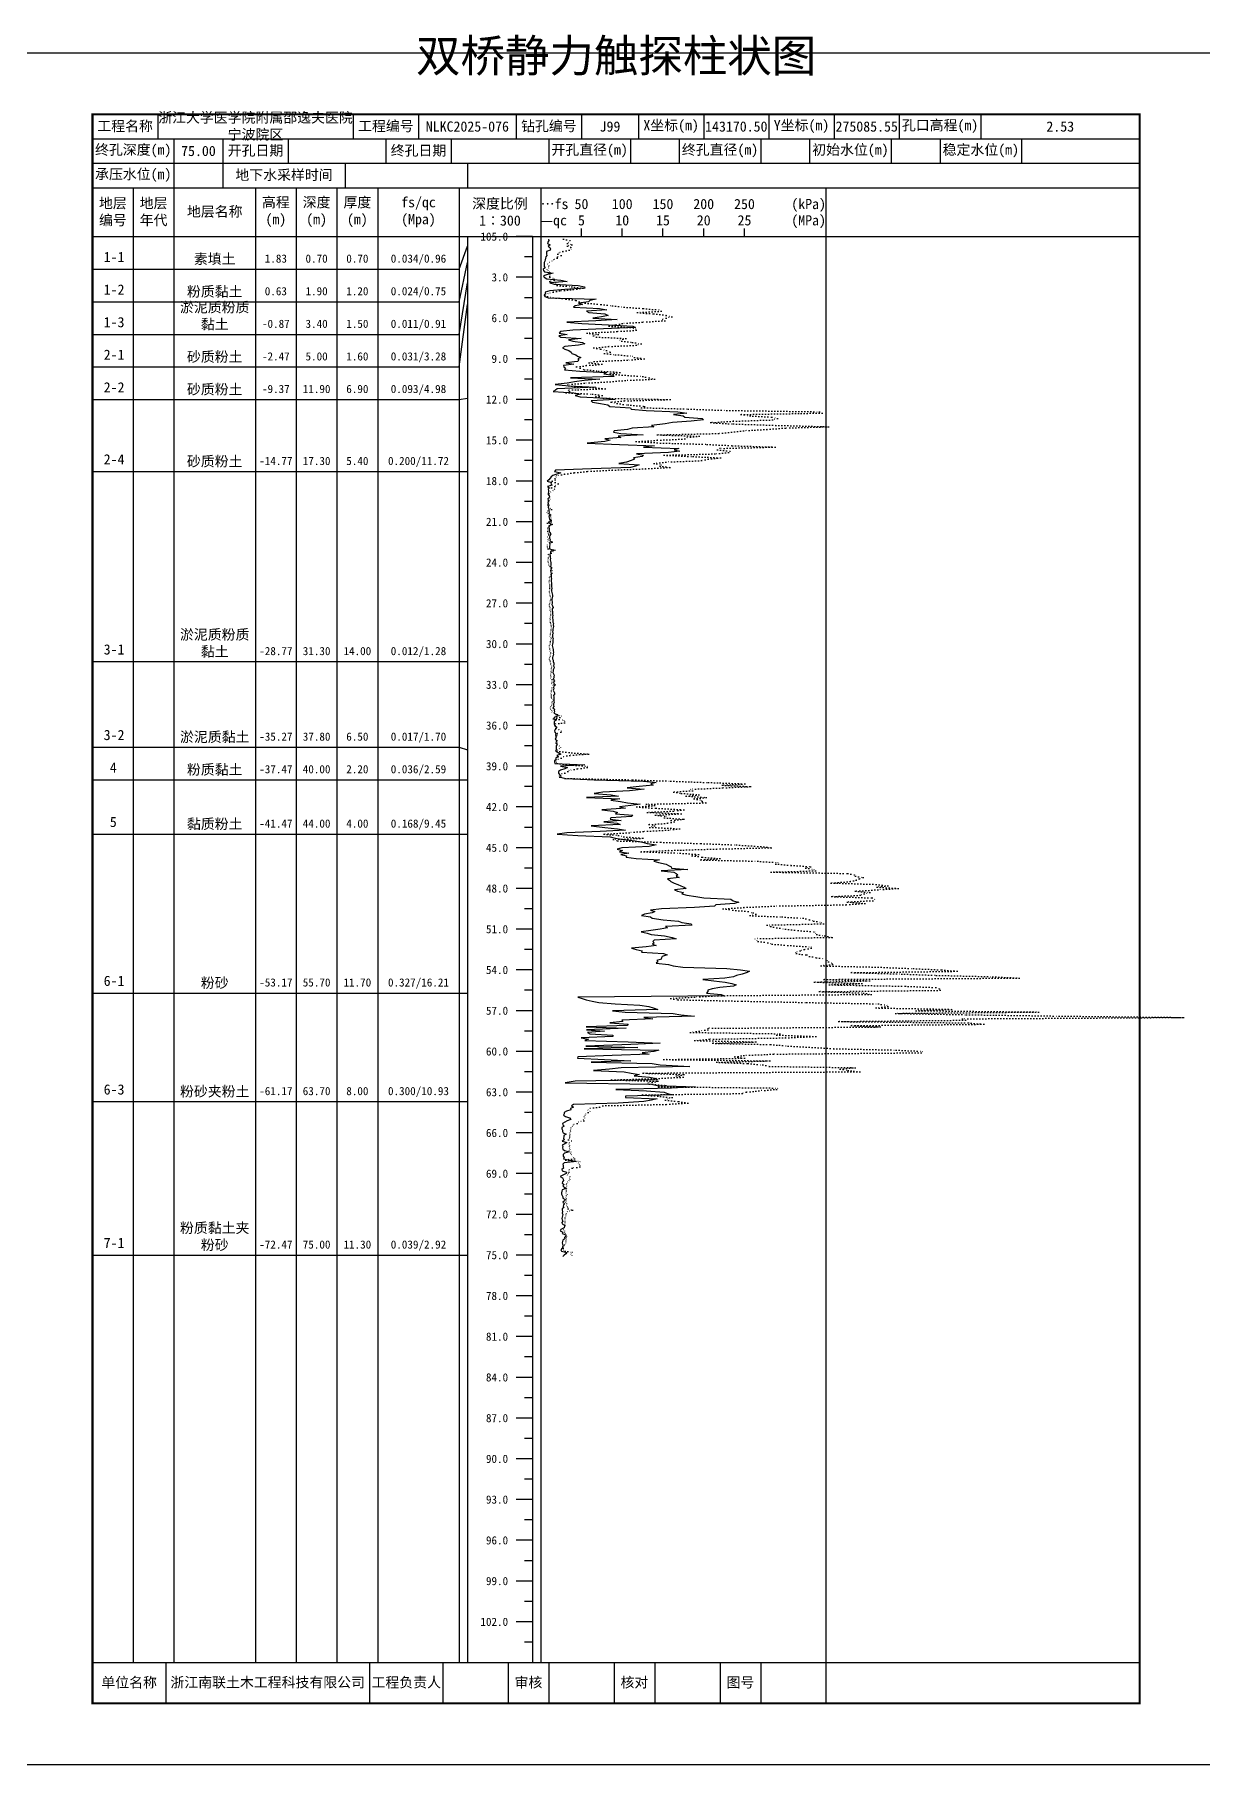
# Model space of a CAD drawing. Extents: x 297 to 65340, y 0 to 425.
# Drawn here: x 29408.8 to 29695.4, y 0 to 424.6 of the extents above; entities that cross this region are included whole.
import ezdxf
from ezdxf.enums import TextEntityAlignment as Align

# ---------------------------------------------------------------- set-up
doc = ezdxf.new("R2010")
doc.units = 0
doc.linetypes.add('DOT', pattern=[6.35, 0, -6.35])
doc.layers.add('FRAME', color=7, linetype='CONTINUOUS')
doc.layers.add('STRATUM', color=7, linetype='CONTINUOUS')
doc.styles.add('ST', font='')
doc.styles.get('ST').set_extended_font_data('SimSun')

msp = doc.modelspace()

# ---------------------------------------------------------------- linework, layer by layer
at = {"layer": 'FRAME', "color": 245, "linetype": 'Continuous'}
msp.add_lwpolyline([(29403, 0), (29700, 0), (29700, 420), (29403, 420)], close=True, dxfattribs=at)
at = {"layer": 'FRAME', "linetype": 'Continuous', "const_width": 0.5}
msp.add_lwpolyline([(29423, 15), (29680, 15), (29680, 405), (29423, 405)], close=True, dxfattribs=at)
at = {"layer": 'FRAME', "color": 0, "linetype": 'Continuous'}
for points in [[(29439, 405), (29439, 399)], [(29487, 405), (29487, 399)], [(29503, 405), (29503, 399)], [(29527, 405), (29527, 399)], [(29543, 405), (29543, 399)], [(29557, 405), (29557, 399)], [(29573, 405), (29573, 399)], [(29589, 405), (29589, 399)], [(29605, 405), (29605, 399)], [(29621, 405), (29621, 399)], [(29641, 405), (29641, 399)], [(29680, 405), (29680, 399)], [(29423, 399), (29680, 399)], [(29443, 399), (29443, 393)], [(29455, 399), (29455, 393)], [(29471, 399), (29471, 393)], [(29495, 399), (29495, 393)], [(29511, 399), (29511, 393)], [(29535, 399), (29535, 393)], [(29555, 399), (29555, 393)], [(29567, 399), (29567, 393)], [(29587, 399), (29587, 393)], [(29599, 399), (29599, 393)], [(29619, 399), (29619, 393)], [(29631, 399), (29631, 393)], [(29651, 399), (29651, 393)], [(29680, 399), (29680, 393)], [(29423, 393), (29680, 393)], [(29443, 393), (29443, 387)], [(29455, 393), (29455, 387)], [(29485, 393), (29485, 387)], [(29515, 393), (29515, 387)], [(29423, 387), (29680, 387)], [(29433, 387), (29433, 25)], [(29443, 387), (29443, 25)], [(29463, 387), (29463, 25)], [(29473, 387), (29473, 25)], [(29483, 387), (29483, 25)], [(29493, 387), (29493, 25)], [(29513, 387), (29513, 25)], [(29533, 387), (29533, 25)], [(29603, 387), (29603, 25)], [(29423, 375), (29680, 375)], [(29515, 375), (29515, 25)], [(29531, 375), (29531, 25)], [(29543, 375), (29543, 377)], [(29553, 375), (29553, 377)], [(29563, 375), (29563, 377)], [(29573, 375), (29573, 377)], [(29583, 375), (29583, 377)], [(29423, 25), (29680, 25)], [(29441, 25), (29441, 15)], [(29491, 25), (29491, 15)], [(29509, 25), (29509, 15)], [(29525, 25), (29525, 15)], [(29535, 25), (29535, 15)], [(29551, 25), (29551, 15)], [(29561, 25), (29561, 15)], [(29577, 25), (29577, 15)], [(29587, 25), (29587, 15)], [(29603, 25), (29603, 15)]]:
    msp.add_lwpolyline(points, dxfattribs=at)
at = {"layer": 'STRATUM', "linetype": 'Continuous'}
for points in [[(29531, 375), (29527, 375)], [(29534.9, 374.33), (29535, 374), (29534.72, 373.67), (29534.7, 373.33), (29535.3, 373), (29534.86, 372.67), (29535.2, 372.33), (29535.38, 372), (29535.28, 371.67), (29534.42, 371.33), (29534.44, 371), (29534.44, 370.67), (29534.5, 370.33), (29534.24, 370), (29534.2, 369.67), (29534.12, 369.33), (29534, 369), (29533.88, 368.67), (29533.86, 368.33), (29533.88, 368), (29533.86, 367.67), (29534.06, 367.33), (29533.56, 367), (29533.68, 366.67), (29533.92, 366.33), (29536.04, 366), (29534.66, 365.67), (29533.7, 365.33), (29533.82, 365), (29534.52, 364.67), (29537.9, 364.33), (29539.5, 364), (29535.2, 363.67), (29536.3, 363.33), (29542.2, 363), (29543.72, 362.67), (29543.84, 362.33), (29538.9, 362), (29535.26, 361.67), (29534.06, 361.33), (29534.14, 361), (29533.88, 360.67), (29533.98, 360.33), (29534.84, 360), (29546.58, 359.67), (29545.06, 359.33), (29544.76, 359), (29542.24, 358.67), (29543.22, 358.33), (29541.42, 358), (29541.04, 357.67), (29547.44, 357.33), (29549.2, 357), (29544.22, 356.67), (29544.82, 356.33), (29548.76, 356), (29549.56, 355.67), (29547.88, 355.33), (29545.76, 355), (29551.78, 354.67), (29546.52, 354.33), (29539.44, 354), (29543.06, 353.67), (29549.62, 353.33), (29555.58, 353), (29556.26, 352.67), (29548.4, 352.33), (29540.88, 352), (29537.84, 351.67), (29537.56, 351.33), (29539.52, 351), (29537.42, 350.67), (29537.9, 350.33), (29542.9, 350), (29539.8, 349.67), (29540.84, 349.33), (29543.22, 349), (29543.8, 348.67), (29542.26, 348.33), (29538.88, 348), (29538.38, 347.67), (29538.88, 347.33), (29539.86, 347), (29540.46, 346.67), (29540.62, 346.33), (29541.64, 346), (29542.06, 345.67), (29542.86, 345.33), (29542.12, 345), (29542.34, 344.67), (29542.06, 344.33), (29539.2, 344), (29541.12, 343.67), (29538.62, 343.33), (29538.68, 343), (29539.12, 342.67), (29538.82, 342.33), (29542.6, 342), (29549.14, 341.67), (29548.46, 341.33), (29550.7, 341), (29551, 340.67), (29540.3, 340.33), (29547.54, 340), (29543.68, 339.67), (29541.32, 339.33), (29539.52, 339), (29536.52, 338.67), (29539.96, 338.33), (29546.44, 338), (29537.04, 337.67), (29536.6, 337.33), (29536.08, 337), (29541.14, 336.67), (29542.76, 336.33), (29541.44, 336), (29542.72, 335.67), (29549.16, 335.33), (29551.26, 335), (29545.36, 334.67), (29545.7, 334.33), (29547.68, 334), (29549.46, 333.67), (29549.96, 333.33), (29555, 333), (29555.18, 332.67), (29558.84, 332.33), (29566.64, 332), (29568.86, 331.67), (29565.6, 331.33), (29567.92, 331), (29568.34, 330.67), (29572.58, 330.33), (29572.94, 330), (29569.96, 329.67), (29565.38, 329.33), (29563.5, 329), (29560.2, 328.67), (29560.76, 328.33), (29555.42, 328), (29554.3, 327.67), (29551.06, 327.33), (29550.86, 327), (29552.64, 326.67), (29558.1, 326.33), (29552.02, 326), (29552.7, 325.67), (29548.72, 325.33), (29550.04, 325), (29548.7, 324.67), (29544.36, 324.33), (29552.32, 324), (29560.9, 323.67), (29558.24, 323.33), (29566.88, 323), (29565.74, 322.67), (29567.14, 322.33), (29564.38, 322), (29556.5, 321.67), (29558.24, 321.33), (29557.86, 321), (29555.78, 320.67), (29555.98, 320.33), (29555.18, 320), (29554.02, 319.67), (29552.14, 319.33), (29557.18, 319), (29556.22, 318.67), (29555.04, 318.33), (29545.46, 318), (29536.64, 317.67), (29536.38, 317.33), (29537.94, 317), (29536.98, 316.67), (29535.96, 316.33), (29535.6, 316), (29535.32, 315.67), (29535.02, 315.33), (29534.58, 315), (29535.62, 314.67), (29535.5, 314.33), (29535.82, 314), (29534.66, 313.67), (29535.18, 313.33), (29534.86, 313), (29534.88, 312.67), (29534.92, 312.33), (29534.8, 312), (29534.82, 311.67), (29535.04, 311.33), (29535.14, 311), (29534.76, 310.67), (29534.84, 310.33), (29534.86, 310), (29534.78, 309.67), (29534.9, 309.33), (29534.96, 309), (29534.84, 308.67), (29534.88, 308.33), (29535.02, 308), (29535, 307.67), (29535.04, 307.33), (29534.96, 307), (29535.46, 306.67), (29535, 306.33), (29535.06, 306), (29535.14, 305.67), (29535.68, 305.33), (29534.94, 305), (29535.16, 304.67), (29535.88, 304.33), (29535.02, 304), (29535, 303.67), (29535.06, 303.33), (29535.04, 303), (29535.04, 302.67), (29535.2, 302.33), (29535.52, 302), (29535.26, 301.67), (29535.12, 301.33), (29535.14, 301), (29535.28, 300.67), (29535.2, 300.33), (29535.9, 300), (29535.14, 299.67), (29535.24, 299.33), (29535.14, 299), (29535.14, 298.67), (29535.18, 298.33), (29536.52, 298), (29535.38, 297.67), (29535.38, 297.33), (29535.26, 297), (29535.28, 296.67), (29535.32, 296.33), (29535.42, 296), (29535.28, 295.67), (29535.42, 295.33), (29535.46, 295), (29535.52, 294.67), (29535.46, 294.33), (29535.4, 294), (29535.76, 293.67), (29535.58, 293.33), (29535.44, 293), (29535.46, 292.67), (29535.56, 292.33), (29535.54, 292), (29535.6, 291.67), (29535.6, 291.33), (29535.66, 291), (29535.6, 290.67), (29535.6, 290.33), (29535.64, 290), (29535.64, 289.67), (29535.68, 289.33), (29535.68, 289), (29535.7, 288.67), (29535.68, 288.33), (29535.64, 288), (29535.74, 287.67), (29535.8, 287.33), (29535.86, 287), (29535.9, 286.67), (29535.8, 286.33), (29535.76, 286), (29535.76, 285.67), (29535.8, 285.33), (29535.78, 285), (29535.76, 284.67), (29535.86, 284.33), (29536.08, 284), (29535.84, 283.67), (29535.84, 283.33), (29535.92, 283), (29535.92, 282.67), (29535.92, 282.33), (29535.94, 282), (29535.88, 281.67), (29535.88, 281.33), (29535.98, 281), (29536, 280.67), (29535.98, 280.33), (29536.1, 280), (29536.04, 279.67), (29536.1, 279.33), (29536.06, 279), (29535.94, 278.67), (29535.98, 278.33), (29535.92, 278), (29536.04, 277.67), (29535.92, 277.33), (29535.86, 277), (29535.92, 276.67), (29536.06, 276.33), (29536, 276), (29536, 275.67), (29535.94, 275.33), (29535.92, 275), (29535.82, 274.67), (29535.9, 274.33), (29535.98, 274), (29536.06, 273.67), (29536.06, 273.33), (29536.1, 273), (29536.06, 272.67), (29536.1, 272.33), (29536, 272), (29535.92, 271.67), (29535.92, 271.33), (29536.06, 271), (29536.06, 270.67), (29536.22, 270.33), (29536.22, 270), (29536.1, 269.67), (29536.3, 269.33), (29536.18, 269), (29536.04, 268.67), (29536.06, 268.33), (29535.98, 268), (29536.16, 267.67), (29536.28, 267.33), (29536.18, 267), (29536.22, 266.67), (29536.06, 266.33), (29536.36, 266), (29536.16, 265.67), (29536.22, 265.33), (29536.62, 265), (29536.18, 264.67), (29536.1, 264.33), (29536.18, 264), (29536.04, 263.67), (29536.18, 263.33), (29536.36, 263), (29536.42, 262.67), (29536.16, 262.33), (29536.24, 262), (29536.24, 261.67), (29536.22, 261.33), (29536.22, 261), (29536.28, 260.67), (29536.16, 260.33), (29536.16, 260), (29536.18, 259.67), (29535.98, 259.33), (29536.38, 259), (29536.3, 258.67), (29536.38, 258.33), (29536.18, 258), (29537.06, 257.67), (29537.32, 257.33), (29536.32, 257), (29536.24, 256.67), (29536.8, 256.33), (29536.26, 256), (29536.26, 255.67), (29536.32, 255.33), (29536.42, 255), (29536.9, 254.67), (29536.82, 254.33), (29536.54, 254), (29536.42, 253.67), (29536.46, 253.33), (29536.74, 253), (29536.62, 252.67), (29536.7, 252.33), (29536.68, 252), (29536.58, 251.67), (29536.88, 251.33), (29536.76, 251), (29536.72, 250.67), (29537.02, 250.33), (29536.8, 250), (29536.82, 249.67), (29536.8, 249.33), (29536.78, 249), (29536.64, 248.67), (29537.3, 248.33), (29537.94, 248), (29536.94, 247.67), (29537.34, 247.33), (29536.62, 247), (29536.76, 246.67), (29536.4, 246.33), (29536.36, 246), (29536.46, 245.67), (29543.84, 245.33), (29537.82, 245), (29539.54, 244.67), (29538.88, 244.33), (29537.82, 244), (29537.4, 243.67), (29537.4, 243.33), (29537.62, 243), (29537.92, 242.67), (29537.82, 242.33), (29539.2, 242), (29546.1, 241.67), (29558.22, 241.33), (29561.34, 241), (29560.02, 240.67), (29560.62, 240.33), (29557.14, 240), (29554.18, 239.67), (29558.38, 239.33), (29554.82, 239), (29548.26, 238.67), (29546.12, 238.33), (29550.28, 238), (29552.06, 237.67), (29544.2, 237.33), (29552.4, 237), (29550.2, 236.67), (29552.58, 236.33), (29554.28, 236), (29557.4, 235.67), (29555.1, 235.33), (29552.3, 235), (29553.82, 234.67), (29547.98, 234.33), (29550.76, 234), (29551.84, 233.67), (29551.38, 233.33), (29555.6, 233), (29555.24, 232.67), (29550.22, 232.33), (29550.04, 232), (29552.74, 231.67), (29548.48, 231.33), (29551.74, 231), (29552.48, 230.67), (29545.42, 230.33), (29548.7, 230), (29551.84, 229.67), (29553.8, 229.33), (29547.6, 229), (29539.44, 228.67), (29537, 228.33), (29542.14, 228), (29550.04, 227.67), (29551.24, 227.33), (29553.36, 227), (29556.14, 226.67), (29557.98, 226.33), (29559.16, 226), (29561.3, 225.67), (29559.64, 225.33), (29552.94, 225), (29551.74, 224.67), (29553.04, 224.33), (29552.34, 224), (29554.66, 223.67), (29552.66, 223.33), (29554.06, 223), (29554, 222.67), (29556.44, 222.33), (29562.14, 222), (29560.76, 221.67), (29561.92, 221.33), (29563.78, 221), (29564.34, 220.67), (29564.98, 220.33), (29565.1, 220), (29569.14, 219.67), (29562.52, 219.33), (29565.68, 219), (29566.24, 218.67), (29566.62, 218.33), (29566.26, 218), (29566.96, 217.67), (29564.14, 217.33), (29564.62, 217), (29564.92, 216.67), (29565.74, 216.33), (29566.66, 216), (29567.4, 215.67), (29568.24, 215.33), (29568.68, 215), (29565.84, 214.67), (29566.56, 214.33), (29568.02, 214), (29567.62, 213.67), (29568.86, 213.33), (29571.06, 213), (29573.04, 212.67), (29579.66, 212.33), (29580.24, 212), (29581.64, 211.67), (29580.56, 211.33), (29575.96, 211), (29575.64, 210.67), (29570.7, 210.33), (29562.6, 210), (29559.98, 209.67), (29561.02, 209.33), (29560.36, 209), (29558.46, 208.67), (29557.7, 208.33), (29559.92, 208), (29560.34, 207.67), (29563.02, 207.33), (29566.84, 207), (29567.66, 206.67), (29569.9, 206.33), (29570.1, 206), (29563.6, 205.67), (29564.08, 205.33), (29562.3, 205), (29560.06, 204.67), (29557.66, 204.33), (29559.14, 204), (29560.08, 203.67), (29563.36, 203.33), (29565.24, 203), (29566.2, 202.67), (29560.82, 202.33), (29560.52, 202), (29560.8, 201.67), (29560.44, 201.33), (29561.3, 201), (29558.86, 200.67), (29555.26, 200.33), (29556.42, 200), (29557.88, 199.67), (29557.7, 199.33), (29563.16, 199), (29564, 198.67), (29562.8, 198.33), (29562.6, 198), (29562.54, 197.67), (29561.52, 197.33), (29561.74, 197), (29561.3, 196.67), (29564.32, 196.33), (29565.52, 196), (29567.86, 195.67), (29578.66, 195.33), (29582.04, 195), (29584.26, 194.67), (29583.7, 194.33), (29582.4, 194), (29581.06, 193.67), (29580.28, 193.33), (29578.16, 193), (29572.8, 192.67), (29575.48, 192.33), (29578.28, 192), (29579.92, 191.67), (29580.98, 191.33), (29580.34, 191), (29576.96, 190.67), (29575.06, 190.33), (29574.04, 190), (29573.98, 189.67), (29573.7, 189.33), (29577.3, 189), (29578.12, 188.67), (29542.14, 188.33), (29543.14, 188), (29544.16, 187.67), (29545.64, 187.33), (29547.3, 187), (29551.26, 186.67), (29557.3, 186.33), (29559.5, 186), (29560.58, 185.67), (29561.78, 185.33), (29550.58, 185), (29553.72, 184.67), (29565.52, 184.33), (29567.4, 184), (29570.7, 183.67), (29558.34, 183.33), (29560.5, 183), (29552.9, 182.67), (29553.12, 182.33), (29549.94, 182), (29554.46, 181.67), (29554.18, 181.33), (29544.12, 181), (29554, 180.67), (29544.22, 180.33), (29548.66, 180), (29544.44, 179.67), (29545.06, 179.33), (29550.68, 179), (29550.72, 178.67), (29542.96, 178.33), (29544.76, 178), (29543.82, 177.67), (29554.48, 177.33), (29562.32, 177), (29555.14, 176.67), (29544.08, 176.33), (29556.86, 176), (29543.68, 175.67), (29561.96, 175.33), (29560.78, 175), (29557.88, 174.67), (29559.58, 174.33), (29550.56, 174), (29542.08, 173.67), (29542.02, 173.33), (29548.66, 173), (29555.08, 172.67), (29545.38, 172.33), (29560.32, 172), (29562.3, 171.67), (29569.56, 171.33), (29552.74, 171), (29549.9, 170.67), (29545.94, 170.33), (29553.46, 170), (29555.2, 169.67), (29557.2, 169.33), (29555.96, 169), (29559.66, 168.67), (29561.34, 168.33), (29561.68, 168), (29541.48, 167.67), (29538.98, 167.33), (29560.2, 167), (29561.54, 166.67), (29571.02, 166.33), (29565.06, 166), (29551.46, 165.67), (29558.98, 165.33), (29563.32, 165), (29564.1, 164.67), (29565.48, 164.33), (29553.82, 164), (29553.82, 163.67), (29561.54, 163.33), (29560.22, 163), (29558.34, 162.67), (29552, 162.33), (29541.04, 162), (29540.58, 161.67), (29541.04, 161.33), (29540.3, 161), (29540.4, 160.67), (29539.32, 160.33), (29538.72, 160), (29538.72, 159.67), (29538.6, 159.33), (29539.1, 159), (29540.08, 158.67), (29540.36, 158.33), (29539.52, 158), (29538.92, 157.67), (29538.32, 157.33), (29538.46, 157), (29538.78, 156.67), (29538.18, 156.33), (29538.22, 156), (29538.34, 155.67), (29538.34, 155.33), (29538.5, 155), (29539.26, 154.67), (29538.64, 154.33), (29538.64, 154), (29538.6, 153.67), (29538.74, 153.33), (29538.24, 153), (29539.4, 152.67), (29538.9, 152.33), (29538.24, 152), (29538.4, 151.67), (29538.36, 151.33), (29538.44, 151), (29538.86, 150.67), (29539.94, 150.33), (29538.8, 150), (29538.52, 149.67), (29538.5, 149.33), (29538.72, 149), (29538.58, 148.67), (29540.16, 148.33), (29541.82, 148), (29538.72, 147.67), (29538.4, 147.33), (29538.54, 147), (29538.54, 146.67), (29538.6, 146.33), (29538.16, 146), (29538.24, 145.67), (29539.3, 145.33), (29539.26, 145), (29538.58, 144.67), (29537.78, 144.33), (29538.32, 144), (29538.52, 143.67), (29538.56, 143.33), (29538.32, 143), (29538.26, 142.67), (29538.74, 142.33), (29538.4, 142), (29538.78, 141.67), (29539.14, 141.33), (29538.26, 141), (29538.22, 140.67), (29538.14, 140.33), (29538.1, 140), (29538.24, 139.67), (29538.4, 139.33), (29538.42, 139), (29539, 138.67), (29538.8, 138.33), (29538.4, 138), (29538.8, 137.67), (29538.58, 137.33), (29538.5, 137), (29538.68, 136.67), (29538.28, 136.33), (29538.3, 136), (29538.32, 135.67), (29538.3, 135.33), (29538.4, 135), (29538.32, 134.67), (29538.28, 134.33), (29538.22, 134), (29538.28, 133.67), (29538.46, 133.33), (29538.22, 133), (29538.24, 132.67), (29538.84, 132.33), (29538.84, 132), (29538.72, 131.67), (29537.94, 131.33), (29537.8, 131), (29538.4, 130.67), (29538.26, 130.33), (29539.16, 130), (29539.2, 129.67), (29538.8, 129.33), (29538.92, 129), (29538.46, 128.67), (29538.34, 128.33), (29538.28, 128), (29538.32, 127.67), (29538.48, 127.33), (29538.36, 127), (29538.28, 126.67), (29537.94, 126.33), (29538.14, 126), (29539.44, 125.67), (29539.18, 125.33), (29538.74, 125), (29538.44, 124.67)], [(29513, 367), (29515, 372.67)], [(29531, 370), (29529, 370)], [(29423, 367), (29433, 367)], [(29433, 367), (29443, 367)], [(29443, 367), (29463, 367)], [(29463, 367), (29473, 367)], [(29473, 367), (29483, 367)], [(29483, 367), (29493, 367)], [(29493, 367), (29513, 367)], [(29513, 359), (29515, 368.67)], [(29513, 351), (29515, 363.67)], [(29531, 365), (29527, 365)], [(29423, 359), (29433, 359)], [(29433, 359), (29443, 359)], [(29443, 359), (29463, 359)], [(29463, 359), (29473, 359)], [(29473, 359), (29483, 359)], [(29483, 359), (29493, 359)], [(29493, 359), (29513, 359)], [(29513, 343), (29515, 358.33)], [(29531, 360), (29529, 360)], [(29531, 355), (29527, 355)], [(29423, 351), (29433, 351)], [(29433, 351), (29443, 351)], [(29443, 351), (29463, 351)], [(29463, 351), (29473, 351)], [(29473, 351), (29483, 351)], [(29483, 351), (29493, 351)], [(29493, 351), (29513, 351)], [(29531, 350), (29529, 350)], [(29531, 345), (29527, 345)], [(29423, 343), (29433, 343)], [(29433, 343), (29443, 343)], [(29443, 343), (29463, 343)], [(29463, 343), (29473, 343)], [(29473, 343), (29483, 343)], [(29483, 343), (29493, 343)], [(29493, 343), (29513, 343)], [(29531, 340), (29529, 340)], [(29423, 335), (29433, 335)], [(29433, 335), (29443, 335)], [(29443, 335), (29463, 335)], [(29463, 335), (29473, 335)], [(29473, 335), (29483, 335)], [(29483, 335), (29493, 335)], [(29493, 335), (29513, 335)], [(29513, 335), (29515, 335.33)], [(29531, 335), (29527, 335)], [(29531, 330), (29529, 330)], [(29531, 325), (29527, 325)], [(29531, 320), (29529, 320)], [(29423, 317.33), (29433, 317.33)], [(29433, 317.33), (29443, 317.33)], [(29443, 317.33), (29463, 317.33)], [(29463, 317.33), (29473, 317.33)], [(29473, 317.33), (29483, 317.33)], [(29483, 317.33), (29493, 317.33)], [(29493, 317.33), (29513, 317.33)], [(29513, 317.33), (29515, 317.33)], [(29531, 315), (29527, 315)], [(29531, 310), (29529, 310)], [(29531, 305), (29527, 305)], [(29531, 300), (29529, 300)], [(29531, 295), (29527, 295)], [(29531, 290), (29529, 290)], [(29531, 285), (29527, 285)], [(29531, 280), (29529, 280)], [(29531, 275), (29527, 275)], [(29423, 270.67), (29433, 270.67)], [(29433, 270.67), (29443, 270.67)], [(29443, 270.67), (29463, 270.67)], [(29463, 270.67), (29473, 270.67)], [(29473, 270.67), (29483, 270.67)], [(29483, 270.67), (29493, 270.67)], [(29493, 270.67), (29513, 270.67)], [(29513, 270.67), (29515, 270.67)], [(29531, 270), (29529, 270)], [(29531, 265), (29527, 265)], [(29531, 260), (29529, 260)], [(29531, 255), (29527, 255)], [(29423, 249.67), (29433, 249.67)], [(29433, 249.67), (29443, 249.67)], [(29443, 249.67), (29463, 249.67)], [(29463, 249.67), (29473, 249.67)], [(29473, 249.67), (29483, 249.67)], [(29483, 249.67), (29493, 249.67)], [(29493, 249.67), (29513, 249.67)], [(29513, 249.67), (29515, 249)], [(29531, 250), (29529, 250)], [(29531, 245), (29527, 245)], [(29423, 241.67), (29433, 241.67)], [(29433, 241.67), (29443, 241.67)], [(29443, 241.67), (29463, 241.67)], [(29463, 241.67), (29473, 241.67)], [(29473, 241.67), (29483, 241.67)], [(29483, 241.67), (29493, 241.67)], [(29493, 241.67), (29513, 241.67)], [(29513, 241.67), (29515, 241.67)], [(29531, 240), (29529, 240)], [(29531, 235), (29527, 235)], [(29531, 230), (29529, 230)], [(29423, 228.33), (29433, 228.33)], [(29433, 228.33), (29443, 228.33)], [(29443, 228.33), (29463, 228.33)], [(29463, 228.33), (29473, 228.33)], [(29473, 228.33), (29483, 228.33)], [(29483, 228.33), (29493, 228.33)], [(29493, 228.33), (29513, 228.33)], [(29513, 228.33), (29515, 228.33)], [(29531, 225), (29527, 225)], [(29531, 220), (29529, 220)], [(29531, 215), (29527, 215)], [(29531, 210), (29529, 210)], [(29531, 205), (29527, 205)], [(29531, 200), (29529, 200)], [(29531, 195), (29527, 195)], [(29423, 189.33), (29433, 189.33)], [(29433, 189.33), (29443, 189.33)], [(29443, 189.33), (29463, 189.33)], [(29463, 189.33), (29473, 189.33)], [(29473, 189.33), (29483, 189.33)], [(29483, 189.33), (29493, 189.33)], [(29493, 189.33), (29513, 189.33)], [(29513, 189.33), (29515, 189.33)], [(29531, 190), (29529, 190)], [(29531, 185), (29527, 185)], [(29531, 180), (29529, 180)], [(29531, 175), (29527, 175)], [(29531, 170), (29529, 170)], [(29423, 162.67), (29433, 162.67)], [(29433, 162.67), (29443, 162.67)], [(29443, 162.67), (29463, 162.67)], [(29463, 162.67), (29473, 162.67)], [(29473, 162.67), (29483, 162.67)], [(29483, 162.67), (29493, 162.67)], [(29493, 162.67), (29513, 162.67)], [(29513, 162.67), (29515, 162.67)], [(29531, 165), (29527, 165)], [(29531, 160), (29529, 160)], [(29531, 155), (29527, 155)], [(29531, 150), (29529, 150)], [(29531, 145), (29527, 145)], [(29531, 140), (29529, 140)], [(29531, 135), (29527, 135)], [(29531, 130), (29529, 130)], [(29423, 125), (29433, 125)], [(29433, 125), (29443, 125)], [(29443, 125), (29463, 125)], [(29463, 125), (29473, 125)], [(29473, 125), (29483, 125)], [(29483, 125), (29493, 125)], [(29493, 125), (29513, 125)], [(29513, 125), (29515, 125)], [(29531, 125), (29527, 125)], [(29531, 120), (29529, 120)], [(29531, 115), (29527, 115)], [(29531, 110), (29529, 110)], [(29531, 105), (29527, 105)], [(29531, 100), (29529, 100)], [(29531, 95), (29527, 95)], [(29531, 90), (29529, 90)], [(29531, 85), (29527, 85)], [(29531, 80), (29529, 80)], [(29531, 75), (29527, 75)], [(29531, 70), (29529, 70)], [(29531, 65), (29527, 65)], [(29531, 60), (29529, 60)], [(29531, 55), (29527, 55)], [(29531, 50), (29529, 50)], [(29531, 45), (29527, 45)], [(29531, 40), (29529, 40)], [(29531, 35), (29527, 35)], [(29531, 30), (29529, 30)]]:
    msp.add_lwpolyline(points, dxfattribs=at)
at = {"layer": 'STRATUM', "linetype": 'DOT', "ltscale": 0.1}
msp.add_lwpolyline([(29538.62, 374.33), (29540.32, 374), (29539.82, 373.67), (29539.6, 373.33), (29540.62, 373), (29539.58, 372.67), (29540.44, 372.33), (29540.48, 372), (29539.98, 371.67), (29538.46, 371.33), (29537.48, 371), (29537.16, 370.67), (29537.98, 370.33), (29537.02, 370), (29537.04, 369.67), (29536.18, 369.33), (29535.82, 369), (29535.26, 368.67), (29534.7, 368.33), (29534.98, 368), (29534.88, 367.67), (29535.02, 367.33), (29534.46, 367), (29534.78, 366.67), (29535.22, 366.33), (29534.88, 366), (29535.28, 365.67), (29535.14, 365.33), (29535.24, 365), (29536.34, 364.67), (29536.3, 364.33), (29535.26, 364), (29536.66, 363.67), (29536.74, 363.33), (29537.04, 363), (29540.6, 362.67), (29543.34, 362.33), (29541, 362), (29537.62, 361.67), (29536.02, 361.33), (29534.84, 361), (29534.2, 360.67), (29534.68, 360.33), (29536.04, 360), (29539.22, 359.67), (29541.72, 359.33), (29542.4, 359), (29543.94, 358.67), (29547.84, 358.33), (29550.62, 358), (29553.46, 357.67), (29558.22, 357.33), (29561.98, 357), (29562.58, 356.67), (29556.74, 356.33), (29560.74, 356), (29563.78, 355.67), (29565.2, 355.33), (29563.78, 355), (29562.82, 354.67), (29563.42, 354.33), (29557.9, 354), (29553.02, 353.67), (29551.34, 353.33), (29549.78, 353), (29554.92, 352.67), (29556.24, 352.33), (29556.4, 352), (29551.68, 351.67), (29544.36, 351.33), (29547.1, 351), (29545.94, 350.67), (29546.7, 350.33), (29553.86, 350), (29552.38, 349.67), (29552.88, 349.33), (29555.54, 349), (29557.62, 348.67), (29556.44, 348.33), (29549.6, 348), (29546.04, 347.67), (29547.76, 347.33), (29549.18, 347), (29550.06, 346.67), (29548.68, 346.33), (29551.36, 346), (29555.56, 345.67), (29556.04, 345.33), (29558.36, 345), (29554.22, 344.67), (29546.12, 344.33), (29544.9, 344), (29547.98, 343.67), (29544.12, 343.33), (29541.82, 343), (29542.68, 342.67), (29543.72, 342.33), (29547.2, 342), (29552.44, 341.67), (29550.06, 341.33), (29553.02, 341), (29558.02, 340.67), (29559.64, 340.33), (29560.96, 340), (29553.74, 339.67), (29549.32, 339.33), (29543.68, 339), (29539.6, 338.67), (29539.9, 338.33), (29545.1, 338), (29548.84, 337.67), (29539.76, 337.33), (29540.06, 337), (29539.26, 336.67), (29545.7, 336.33), (29548.1, 336), (29546.54, 335.67), (29548.44, 335.33), (29564.74, 335), (29553.5, 334.67), (29550.32, 334.33), (29551.74, 334), (29554.42, 333.67), (29558.48, 333.33), (29557.76, 333), (29569.2, 332.67), (29578.68, 332.33), (29601.42, 332), (29602.1, 331.67), (29582.22, 331.33), (29584.36, 331), (29589.72, 330.67), (29591.1, 330.33), (29589.9, 330), (29580.26, 329.67), (29574.72, 329.33), (29580.32, 329), (29590.68, 328.67), (29603.66, 328.33), (29592.98, 328), (29588.52, 327.67), (29582.76, 327.33), (29579.78, 327), (29576.62, 326.67), (29561.64, 326.33), (29571.92, 326), (29568.94, 325.67), (29568.34, 325.33), (29561.58, 325), (29556.44, 324.67), (29562.36, 324.33), (29573.86, 324), (29580.06, 323.67), (29590.5, 323.33), (29577, 323), (29576.38, 322.67), (29579.58, 322.33), (29579.06, 322), (29575.76, 321.67), (29563.26, 321.33), (29570.38, 321), (29577.08, 320.67), (29574.06, 320.33), (29572.42, 320), (29563.7, 319.67), (29560.8, 319.33), (29562.66, 319), (29562.28, 318.67), (29564.7, 318.33), (29558.7, 318), (29550.54, 317.67), (29544.34, 317.33), (29541.1, 317), (29538.8, 316.67), (29536.92, 316.33), (29536.8, 316), (29536.46, 315.67), (29536.56, 315.33), (29535.82, 315), (29536.56, 314.67), (29537.28, 314.33), (29536.6, 314), (29536.5, 313.67), (29535.62, 313.33), (29536.46, 313), (29536.04, 312.67), (29535.5, 312.33), (29535.06, 312), (29534.98, 311.67), (29535.26, 311.33), (29534.98, 311), (29535.3, 310.67), (29535.08, 310.33), (29535.04, 310), (29534.86, 309.67), (29534.64, 309.33), (29534.68, 309), (29534.76, 308.67), (29535.3, 308.33), (29535.68, 308), (29534.74, 307.67), (29534.54, 307.33), (29534.76, 307), (29535.36, 306.67), (29535.44, 306.33), (29535.48, 306), (29535.4, 305.67), (29535.36, 305.33), (29535.58, 305), (29534.7, 304.67), (29535.46, 304.33), (29535.26, 304), (29534.76, 303.67), (29534.68, 303.33), (29534.7, 303), (29534.68, 302.67), (29534.74, 302.33), (29534.94, 302), (29534.88, 301.67), (29534.58, 301.33), (29535.02, 301), (29534.78, 300.67), (29534.78, 300.33), (29535.06, 300), (29535.24, 299.67), (29534.62, 299.33), (29534.58, 299), (29534.58, 298.67), (29534.84, 298.33), (29536.04, 298), (29536.04, 297.67), (29535.54, 297.33), (29534.82, 297), (29535, 296.67), (29534.82, 296.33), (29534.82, 296), (29534.74, 295.67), (29534.74, 295.33), (29534.82, 295), (29534.94, 294.67), (29535, 294.33), (29535.16, 294), (29535.44, 293.67), (29535.52, 293.33), (29535.78, 293), (29535.58, 292.67), (29535.86, 292.33), (29535.46, 292), (29535.24, 291.67), (29535.08, 291.33), (29535.16, 291), (29535.04, 290.67), (29535.02, 290.33), (29535.06, 290), (29535.14, 289.67), (29535.16, 289.33), (29535.16, 289), (29535.16, 288.67), (29535.16, 288.33), (29535.1, 288), (29535.1, 287.67), (29535.16, 287.33), (29535.2, 287), (29535.32, 286.67), (29535.42, 286.33), (29535.4, 286), (29535.32, 285.67), (29535.22, 285.33), (29535.18, 285), (29535.1, 284.67), (29535.1, 284.33), (29535.2, 284), (29535.24, 283.67), (29535.26, 283.33), (29535.4, 283), (29535.4, 282.67), (29535.4, 282.33), (29535.38, 282), (29535.34, 281.67), (29535.26, 281.33), (29535.32, 281), (29535.26, 280.67), (29535.28, 280.33), (29535.38, 280), (29535.52, 279.67), (29535.56, 279.33), (29535.54, 279), (29535.5, 278.67), (29535.5, 278.33), (29535.4, 278), (29535.36, 277.67), (29535.3, 277.33), (29535.24, 277), (29535.5, 276.67), (29535.58, 276.33), (29535.4, 276), (29535.32, 275.67), (29535.3, 275.33), (29535.28, 275), (29535.06, 274.67), (29535.1, 274.33), (29535.12, 274), (29535.12, 273.67), (29535.26, 273.33), (29535.36, 273), (29535.38, 272.67), (29535.32, 272.33), (29535.32, 272), (29535.2, 271.67), (29535.08, 271.33), (29535.16, 271), (29535.3, 270.67), (29535.42, 270.33), (29535.42, 270), (29535.66, 269.67), (29535.7, 269.33), (29535.56, 269), (29535.58, 268.67), (29535.46, 268.33), (29535.58, 268), (29535.44, 267.67), (29535.42, 267.33), (29535.54, 267), (29535.44, 266.67), (29535.7, 266.33), (29535.72, 266), (29535.74, 265.67), (29535.62, 265.33), (29535.94, 265), (29536.3, 264.67), (29535.78, 264.33), (29535.66, 264), (29535.54, 263.67), (29535.58, 263.33), (29535.52, 263), (29535.58, 262.67), (29535.56, 262.33), (29535.54, 262), (29535.68, 261.67), (29536.06, 261.33), (29535.78, 261), (29535.78, 260.67), (29535.72, 260.33), (29535.74, 260), (29535.38, 259.67), (29535.32, 259.33), (29535.4, 259), (29535.64, 258.67), (29535.7, 258.33), (29536.26, 258), (29536.82, 257.67), (29538.1, 257.33), (29537.66, 257), (29536.1, 256.67), (29538.66, 256.33), (29538.82, 256), (29538.86, 255.67), (29536.42, 255.33), (29536.54, 255), (29537.02, 254.67), (29536.72, 254.33), (29537.48, 254), (29538.06, 253.67), (29537.9, 253.33), (29537.04, 253), (29536.96, 252.67), (29536.96, 252.33), (29536.7, 252), (29536.7, 251.67), (29537.02, 251.33), (29537.06, 251), (29536.96, 250.67), (29536.98, 250.33), (29537.52, 250), (29537.88, 249.67), (29537.64, 249.33), (29537.18, 249), (29536.96, 248.67), (29539.94, 248.33), (29544.74, 248), (29540.14, 247.67), (29538.58, 247.33), (29537.98, 247), (29537.32, 246.67), (29536.72, 246.33), (29536.78, 246), (29537.04, 245.67), (29540.2, 245.33), (29544.44, 245), (29544.4, 244.67), (29541.92, 244.33), (29539.96, 244), (29539.62, 243.67), (29538.94, 243.33), (29537.6, 243), (29537.52, 242.67), (29537.68, 242.33), (29539, 242), (29555.6, 241.67), (29564.9, 241.33), (29574.14, 241), (29583.12, 240.67), (29577.58, 240.33), (29584.5, 240), (29577.62, 239.67), (29569.74, 239.33), (29570.26, 239), (29565.64, 238.67), (29567.52, 238.33), (29571.82, 238), (29568.66, 237.67), (29573.62, 237.33), (29570.64, 237), (29572.44, 236.67), (29572.64, 236.33), (29573.48, 236), (29558.92, 235.67), (29560.96, 235.33), (29556.6, 235), (29561.34, 234.67), (29568.1, 234.33), (29565.5, 234), (29559.24, 233.67), (29567.44, 233.33), (29561.14, 233), (29563.82, 232.67), (29563.34, 232.33), (29568.12, 232), (29565.02, 231.67), (29565.72, 231.33), (29564.12, 231), (29559.64, 230.67), (29560.9, 230.33), (29559.76, 230), (29567.04, 229.67), (29564.32, 229.33), (29558.12, 229), (29554.7, 228.67), (29548.54, 228.33), (29552.08, 228), (29553.4, 227.67), (29558.06, 227.33), (29550.9, 227), (29551.96, 226.67), (29562.5, 226.33), (29572.4, 226), (29581.06, 225.67), (29586.28, 225.33), (29589.56, 225), (29576.16, 224.67), (29564.34, 224.33), (29557.68, 224), (29567.22, 223.67), (29571.76, 223.33), (29570.18, 223), (29572.68, 222.67), (29576.92, 222.33), (29572.28, 222), (29586.24, 221.67), (29591.24, 221.33), (29590.66, 221), (29594.48, 220.67), (29599.2, 220.33), (29598.1, 220), (29600.06, 219.67), (29600.44, 219.33), (29589.58, 219), (29608.38, 218.67), (29610, 218.33), (29610.24, 218), (29612.12, 217.67), (29611.16, 217.33), (29610.44, 217), (29608.92, 216.67), (29604.24, 216.33), (29615.34, 216), (29618.18, 215.67), (29615.56, 215.33), (29620.76, 215), (29615.7, 214.67), (29610.28, 214.33), (29613.74, 214), (29612.4, 213.67), (29611.36, 213.33), (29604.48, 213), (29614.34, 212.67), (29615.02, 212.33), (29614.52, 212), (29608.32, 211.67), (29612.54, 211.33), (29607.86, 211), (29590.26, 210.67), (29582.82, 210.33), (29577.8, 210), (29580.16, 209.67), (29583.94, 209.33), (29585.1, 209), (29585.76, 208.67), (29584.36, 208.33), (29592.26, 208), (29597.38, 207.67), (29598.92, 207.33), (29600.06, 207), (29601.94, 206.67), (29602.38, 206.33), (29588.56, 206), (29589.44, 205.67), (29590.94, 205.33), (29593.1, 205), (29596.2, 204.67), (29600.22, 204.33), (29600.44, 204), (29600.72, 203.67), (29602.76, 203.33), (29604.56, 203), (29585.56, 202.67), (29586.06, 202.33), (29586.36, 202), (29588.7, 201.67), (29589.78, 201.33), (29593.66, 201), (29599.4, 200.67), (29599.36, 200.33), (29597.68, 200), (29596.64, 199.67), (29595.5, 199.33), (29595.74, 199), (29598.3, 198.67), (29599, 198.33), (29600.68, 198), (29602.86, 197.67), (29603.26, 197.33), (29603.6, 197), (29604.5, 196.67), (29604.58, 196.33), (29601.84, 196), (29615.84, 195.67), (29624.52, 195.33), (29631.44, 195), (29635.16, 194.67), (29609.3, 194.33), (29621.58, 194), (29630.16, 193.67), (29643.92, 193.33), (29650.4, 193), (29602.54, 192.67), (29613.68, 192.33), (29600.22, 192), (29611.82, 191.67), (29603.9, 191.33), (29622.48, 191), (29629.96, 190.67), (29630.9, 190.33), (29631.06, 190), (29601.4, 189.67), (29612.24, 189.33), (29614.08, 189), (29576.46, 188.67), (29570.76, 188.33), (29564.96, 188), (29566.7, 187.67), (29582.42, 187.33), (29598.32, 187), (29615.86, 186.67), (29617.94, 186.33), (29618.18, 186), (29615.34, 185.67), (29633.82, 185.33), (29625.16, 185), (29655.14, 184.67), (29620.14, 184.33), (29637.46, 184), (29660.24, 183.67), (29690.76, 183.33), (29636.48, 183), (29637.26, 182.67), (29606.14, 182.33), (29637.94, 182), (29641.76, 181.67), (29609.28, 181.33), (29616.28, 181), (29574.02, 180.67), (29574, 180.33), (29571.88, 180), (29569.78, 179.67), (29591.7, 179.33), (29590.98, 179), (29600.48, 178.67), (29593.04, 178.33), (29574.36, 178), (29570.84, 177.67), (29585.78, 177.33), (29575.2, 177), (29589.44, 176.67), (29593.72, 176.33), (29599.6, 176), (29604.94, 175.67), (29620.26, 175.33), (29626.7, 175), (29626.36, 174.67), (29590.08, 174.33), (29582.88, 174), (29580.64, 173.67), (29583.04, 173.33), (29563.22, 173), (29589.24, 172.67), (29576.18, 172.33), (29583.92, 172), (29587.54, 171.67), (29589.14, 171.33), (29610.2, 171), (29606.5, 170.67), (29608.42, 170.33), (29611.3, 170), (29558.16, 169.67), (29568.16, 169.33), (29566.32, 169), (29567.94, 168.67), (29560.84, 168.33), (29550.34, 168), (29561.78, 167.67), (29559.3, 167.33), (29559.7, 167), (29563.62, 166.67), (29561.96, 166.33), (29591.16, 166), (29590.9, 165.67), (29586.56, 165.33), (29583.4, 165), (29582.42, 164.67), (29558, 164.33), (29561.7, 164), (29565.26, 163.67), (29564.1, 163.33), (29563.62, 163), (29566.9, 162.67), (29569.12, 162.33), (29563.7, 162), (29548.24, 161.67), (29547.4, 161.33), (29545.18, 161), (29544.6, 160.67), (29545.1, 160.33), (29544.64, 160), (29543.98, 159.67), (29543.9, 159.33), (29543.62, 159), (29543.78, 158.67), (29543.44, 158.33), (29543.62, 158), (29542.32, 157.67), (29541.92, 157.33), (29541, 157), (29540.76, 156.67), (29540.44, 156.33), (29540.32, 156), (29540.24, 155.67), (29540.38, 155.33), (29540.06, 155), (29540.16, 154.67), (29540.1, 154.33), (29540.06, 154), (29540.08, 153.67), (29539.8, 153.33), (29540.62, 153), (29540.04, 152.67), (29539.9, 152.33), (29540.04, 152), (29539.98, 151.67), (29540.08, 151.33), (29540.2, 151), (29539.92, 150.67), (29540.38, 150.33), (29540.32, 150), (29540.48, 149.67), (29540.68, 149.33), (29541.08, 149), (29541.32, 148.67), (29539.18, 148.33), (29542.64, 148), (29542.22, 147.67), (29542.44, 147.33), (29542.6, 147), (29542.56, 146.67), (29540.68, 146.33), (29539.96, 146), (29539.92, 145.67), (29539.92, 145.33), (29539.78, 145), (29539.52, 144.67), (29540.16, 144.33), (29540.1, 144), (29540.16, 143.67), (29539.96, 143.33), (29539.66, 143), (29539.34, 142.67), (29539.22, 142.33), (29539.36, 142), (29539.2, 141.67), (29539.4, 141.33), (29539.28, 141), (29539.28, 140.67), (29539.14, 140.33), (29539.52, 140), (29539.28, 139.67), (29539.2, 139.33), (29539.26, 139), (29539.18, 138.67), (29539.24, 138.33), (29539.12, 138), (29539.3, 137.67), (29539.34, 137.33), (29539.46, 137), (29539.54, 136.67), (29539.72, 136.33), (29540.78, 136), (29539.56, 135.67), (29539.28, 135.33), (29539.22, 135), (29539.08, 134.67), (29538.94, 134.33), (29538.88, 134), (29538.9, 133.67), (29538.94, 133.33), (29538.88, 133), (29538.88, 132.67), (29538.92, 132.33), (29538.88, 132), (29538.56, 131.67), (29538.52, 131.33), (29538.84, 131), (29538.86, 130.67), (29538.98, 130.33), (29539.1, 130), (29539.34, 129.67), (29539.26, 129.33), (29539.28, 129), (29539.2, 128.67), (29539.22, 128.33), (29539.12, 128), (29538.86, 127.67), (29538.82, 127.33), (29538.5, 127), (29538.48, 126.67), (29538.54, 126.33), (29538.96, 126), (29540.92, 125.67), (29540.38, 125.33), (29540.62, 125), (29540.62, 124.67)], dxfattribs=at)

# ---------------------------------------------------------------- texts
at = {"layer": 'FRAME', "style": 'ST'}
msp.add_text('双桥静力触探柱状图', height=8, dxfattribs=at).set_placement((29551.5, 413), align=Align.BOTTOM_CENTER)
for s, p in [('…fs', (29533, 383)), ('—qc', (29533, 379))]:
    msp.add_text(s, height=2.5, dxfattribs=at).set_placement(p, align=Align.MIDDLE_LEFT)
for s, p in [('50', (29543, 383)), ('100', (29553, 383)), ('150', (29563, 383)), ('200', (29573, 383)), ('250', (29583, 383)), ('5', (29543, 379)), ('10', (29553, 379)), ('15', (29563, 379)), ('20', (29573, 379)), ('25', (29583, 379))]:
    msp.add_text(s, height=2.5, dxfattribs=at).set_placement(p, align=Align.MIDDLE_CENTER)
for s, p in [('(kPa)', (29603, 383)), ('(MPa)', (29603, 379))]:
    msp.add_text(s, height=2.5, dxfattribs=at).set_placement(p, align=Align.MIDDLE_RIGHT)
at = {"layer": 'FRAME', "char_height": 2.5, "attachment_point": 5, "style": 'ST'}
for s, insert, width in [('工程名称', (29431, 402), 16), ('浙江大学医学院附属邵逸夫医院宁波院区', (29463, 402), 48), ('工程编号', (29495, 402), 16), ('钻孔编号', (29535, 402), 16), ('X坐标(m)', (29565, 402), 16), ('Y坐标(m)', (29597, 402), 16), ('孔口高程(m)', (29631, 402), 20), ('NLKC2025-076', (29515, 402), 24), ('J99', (29550, 402), 14), ('143170.50', (29581, 402), 16), ('275085.55', (29613, 402), 16), ('2.53', (29660.5, 402), 39), ('终孔深度(m)', (29433, 396), 20), ('75.00', (29449, 396), 12), ('开孔日期', (29463, 396), 16), ('终孔日期', (29503, 396), 16), ('开孔直径(m)', (29545, 396), 20), ('终孔直径(m)', (29577, 396), 20), ('初始水位(m)', (29609, 396), 20), ('稳定水位(m)', (29641, 396), 20), ('承压水位(m)', (29433, 390), 20), ('地下水采样时间', (29470, 390), 30), ('地层编号', (29428, 381), 10), ('地层年代', (29438, 381), 10), ('地层名称', (29453, 381), 20), ('高程\\P(m)', (29468, 381), 10), ('深度\\P(m)', (29478, 381), 10), ('厚度\\P(m)', (29488, 381), 10), ('fs/qc\\P(Mpa)', (29503, 381), 20), ('深度比例\\P1∶300', (29523, 381), 20), ('单位名称', (29432, 20), 18), ('浙江南联土木工程科技有限公司', (29466, 20), 50), ('工程负责人', (29500, 20), 18), ('审核', (29530, 20), 10), ('核对', (29556, 20), 10), ('图号', (29582, 20), 10)]:
    msp.add_mtext(s, dxfattribs=dict(at, insert=insert, width=width))
at = {"layer": 'STRATUM', "style": 'ST'}
for s, p in [('105.0', (29525, 375)), ('3.0', (29525, 365)), ('6.0', (29525, 355)), ('9.0', (29525, 345)), ('12.0', (29525, 335)), ('15.0', (29525, 325)), ('18.0', (29525, 315)), ('21.0', (29525, 305)), ('24.0', (29525, 295)), ('27.0', (29525, 285)), ('30.0', (29525, 275)), ('33.0', (29525, 265)), ('36.0', (29525, 255)), ('39.0', (29525, 245)), ('42.0', (29525, 235)), ('45.0', (29525, 225)), ('48.0', (29525, 215)), ('51.0', (29525, 205)), ('54.0', (29525, 195)), ('57.0', (29525, 185)), ('60.0', (29525, 175)), ('63.0', (29525, 165)), ('66.0', (29525, 155)), ('69.0', (29525, 145)), ('72.0', (29525, 135)), ('75.0', (29525, 125)), ('78.0', (29525, 115)), ('81.0', (29525, 105)), ('84.0', (29525, 95)), ('87.0', (29525, 85)), ('90.0', (29525, 75)), ('93.0', (29525, 65)), ('96.0', (29525, 55)), ('99.0', (29525, 45)), ('102.0', (29525, 35))]:
    msp.add_text(s, height=2, dxfattribs=at).set_placement(p, align=Align.MIDDLE_RIGHT)
for s, p in [('1-1', (29425.75, 370)), ('1-2', (29425.75, 362)), ('1-3', (29425.75, 354)), ('2-1', (29425.75, 346)), ('2-2', (29425.75, 338)), ('2-4', (29425.75, 320.33)), ('3-1', (29425.75, 273.67)), ('3-2', (29425.75, 252.67)), ('4', (29427.25, 244.67)), ('5', (29427.25, 231.33)), ('6-1', (29425.75, 192.33)), ('6-3', (29425.75, 165.67)), ('7-1', (29425.75, 128))]:
    msp.add_text(s, height=2.5, dxfattribs=at).set_placement(p, align=Align.MIDDLE_LEFT)
for s, p in [('1.83', (29468, 368)), ('0.70', (29478, 368)), ('0.70', (29488, 368)), ('0.034/0.96', (29503, 368)), ('0.63', (29468, 360)), ('1.90', (29478, 360)), ('1.20', (29488, 360)), ('0.024/0.75', (29503, 360)), ('-0.87', (29468, 352)), ('3.40', (29478, 352)), ('1.50', (29488, 352)), ('0.011/0.91', (29503, 352)), ('-2.47', (29468, 344)), ('5.00', (29478, 344)), ('1.60', (29488, 344)), ('0.031/3.28', (29503, 344)), ('-9.37', (29468, 336)), ('11.90', (29478, 336)), ('6.90', (29488, 336)), ('0.093/4.98', (29503, 336)), ('-14.77', (29468, 318.33)), ('17.30', (29478, 318.33)), ('5.40', (29488, 318.33)), ('0.200/11.72', (29503, 318.33)), ('-28.77', (29468, 271.67)), ('31.30', (29478, 271.67)), ('14.00', (29488, 271.67)), ('0.012/1.28', (29503, 271.67)), ('-35.27', (29468, 250.67)), ('37.80', (29478, 250.67)), ('6.50', (29488, 250.67)), ('0.017/1.70', (29503, 250.67)), ('-37.47', (29468, 242.67)), ('40.00', (29478, 242.67)), ('2.20', (29488, 242.67)), ('0.036/2.59', (29503, 242.67)), ('-41.47', (29468, 229.33)), ('44.00', (29478, 229.33)), ('4.00', (29488, 229.33)), ('0.168/9.45', (29503, 229.33)), ('-53.17', (29468, 190.33)), ('55.70', (29478, 190.33)), ('11.70', (29488, 190.33)), ('0.327/16.21', (29503, 190.33)), ('-61.17', (29468, 163.67)), ('63.70', (29478, 163.67)), ('8.00', (29488, 163.67)), ('0.300/10.93', (29503, 163.67)), ('-72.47', (29468, 126)), ('75.00', (29478, 126)), ('11.30', (29488, 126)), ('0.039/2.92', (29503, 126))]:
    msp.add_text(s, height=2, dxfattribs=at).set_placement(p, align=Align.BOTTOM_CENTER)
at = {"layer": 'STRATUM', "char_height": 2.5, "width": 20, "attachment_point": 8, "style": 'ST'}
for s, insert in [('素填土', (29453, 368)), ('粉质黏土', (29453, 360)), ('淤泥质粉质黏土', (29453, 352)), ('砂质粉土', (29453, 344)), ('砂质粉土', (29453, 336)), ('砂质粉土', (29453, 318.33)), ('淤泥质粉质黏土', (29453, 271.67)), ('淤泥质黏土', (29453, 250.67)), ('粉质黏土', (29453, 242.67)), ('黏质粉土', (29453, 229.33)), ('粉砂', (29453, 190.33)), ('粉砂夹粉土', (29453, 163.67)), ('粉质黏土夹粉砂', (29453, 126))]:
    msp.add_mtext(s, dxfattribs=dict(at, insert=insert))

doc.saveas('drawing.dxf')
